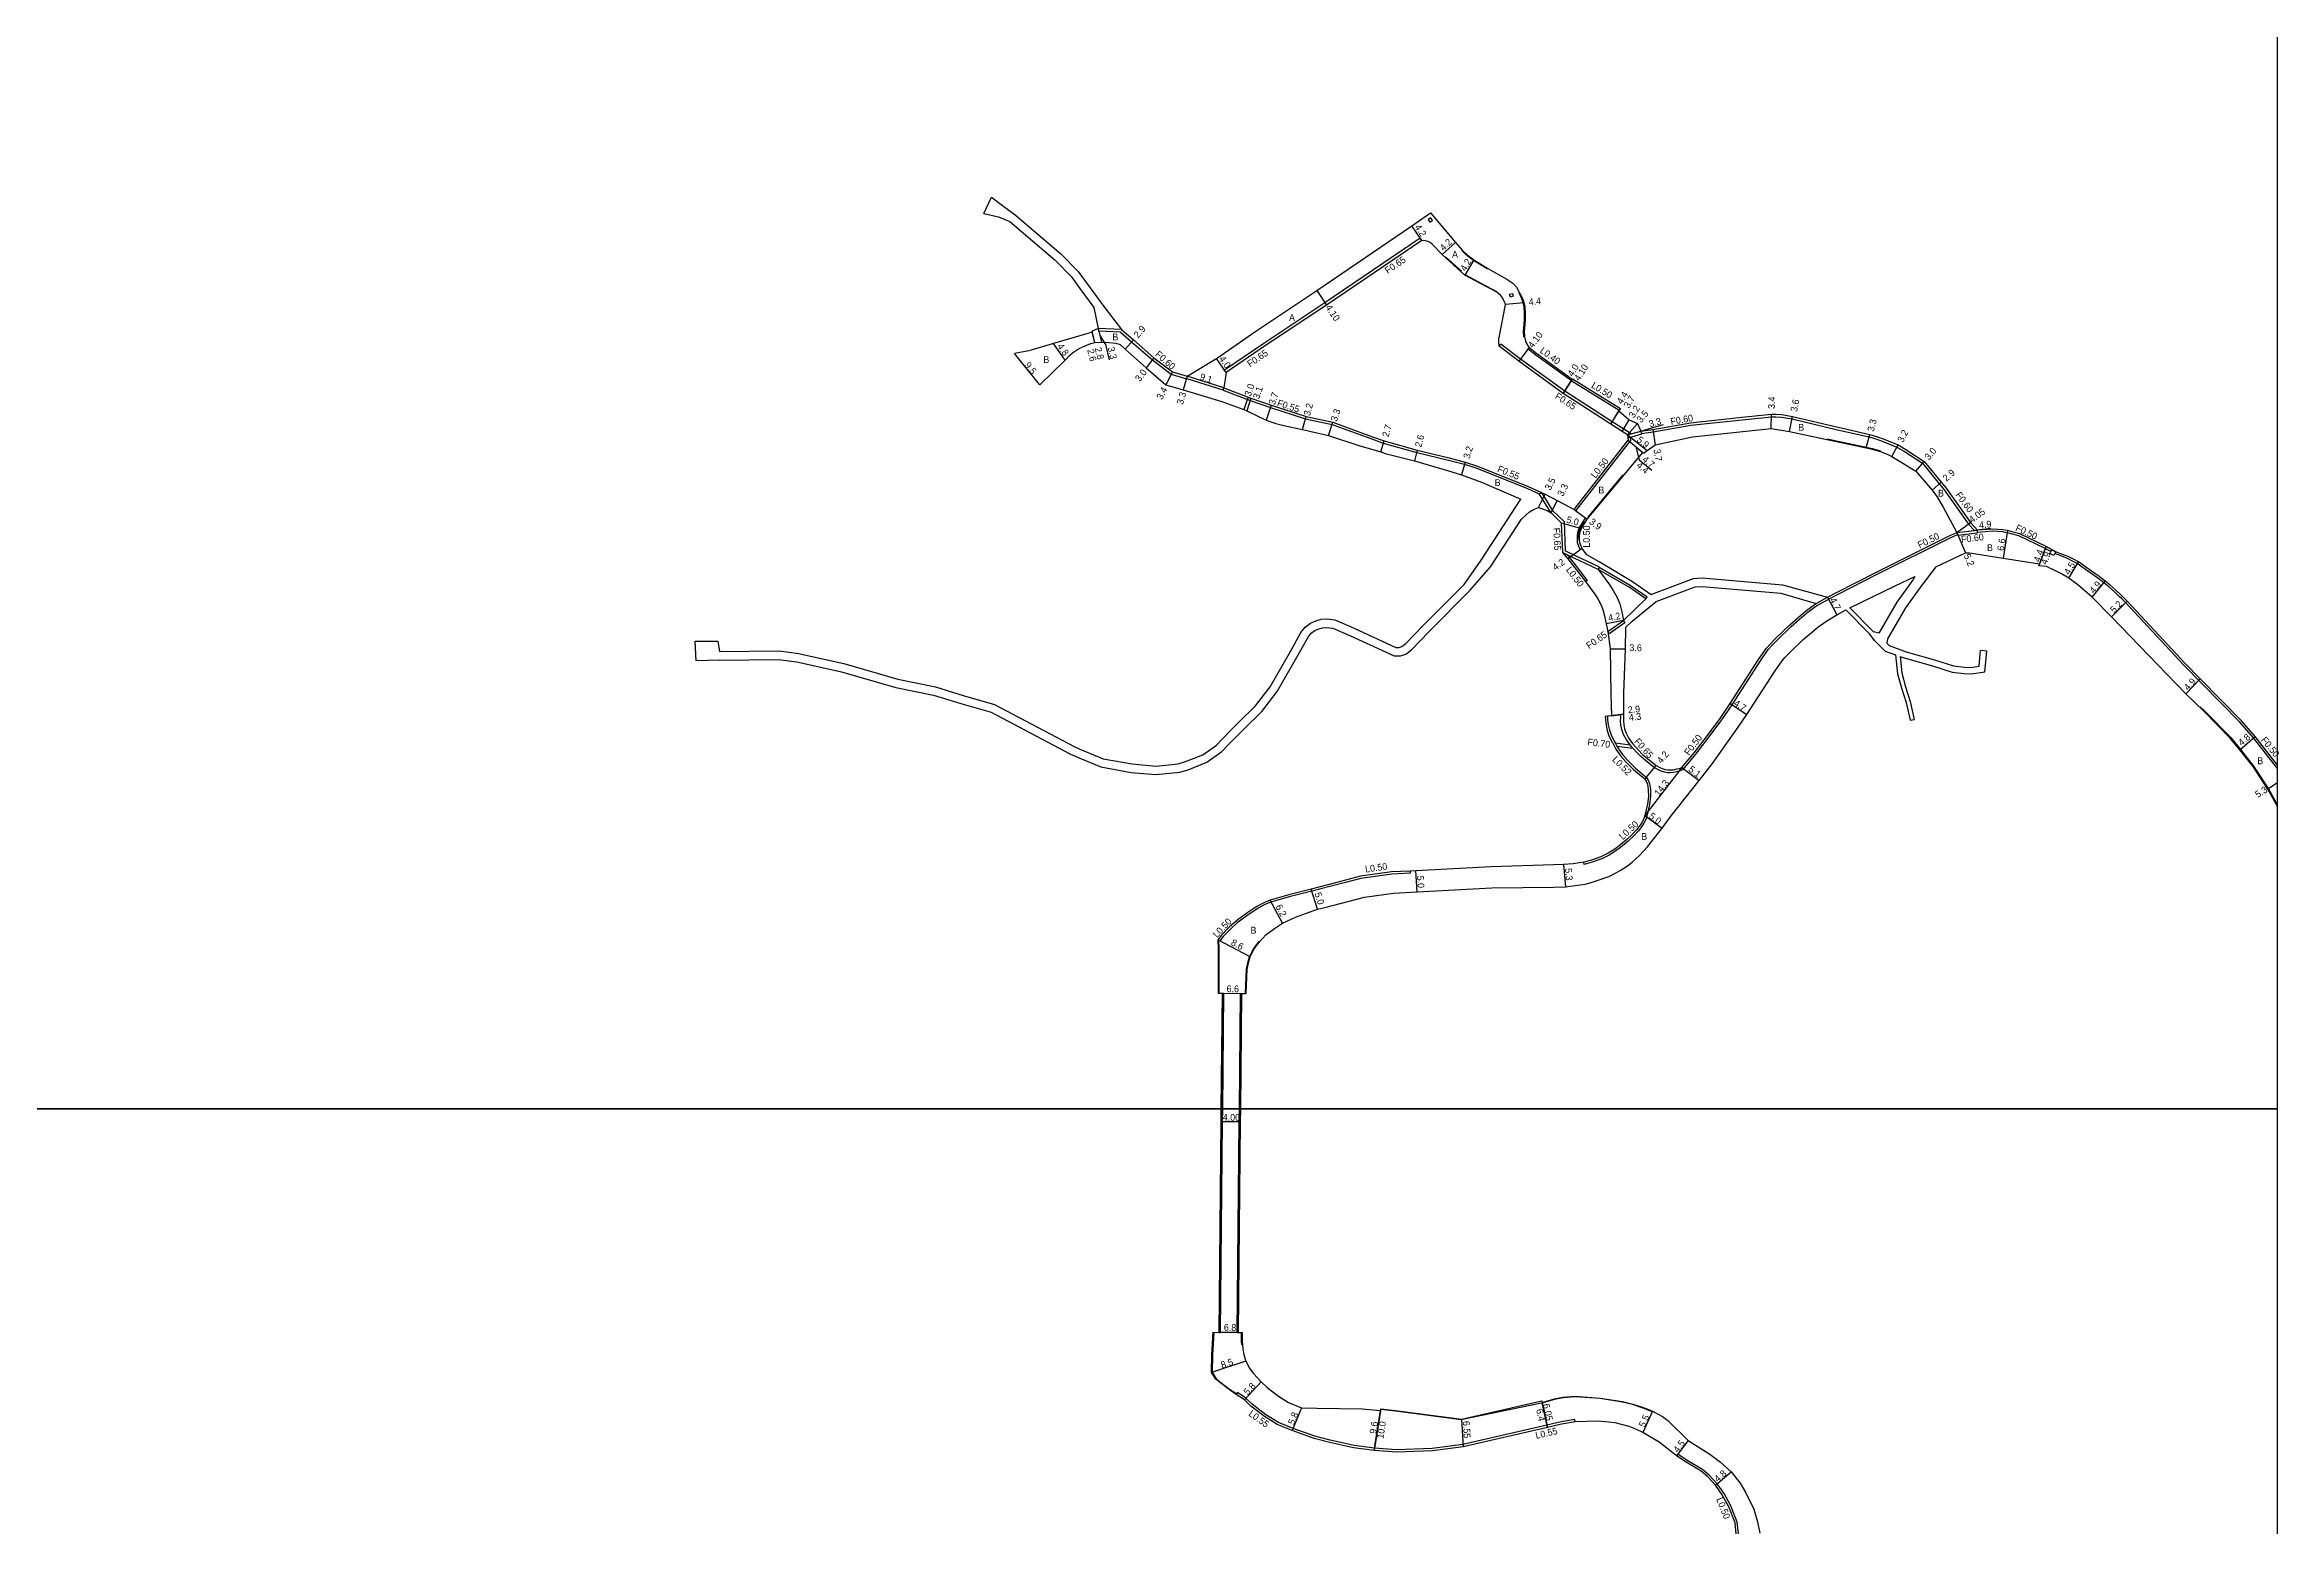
# Model space of a CAD drawing. Header units: metres. Extents: x -25600 to -24000, y -82800 to -81000.
# Drawn here: x -24526 to -24000, y -81698 to -81349 of the extents above; entities that cross this region are included whole.
import ezdxf

# ---------------------------------------------------------------- set-up
doc = ezdxf.new("R2010")
doc.units = ezdxf.units.M
doc.header["$LTSCALE"] = 2.5
for name, color, linetype in [('側溝・桝', 7, 'Continuous'), ('図郭', 7, 'Continuous'), ('幅員', 7, 'Continuous'), ('歩道・分離帯・安全施設', 7, 'Continuous'), ('舗装', 7, 'Continuous'), ('道路', 7, 'Continuous')]:
    doc.layers.add(name, color=color, linetype=linetype)
doc.styles.get("Standard").update_dxf_attribs({"font": ''})
doc.styles.get('Standard').set_extended_font_data('@MS PGothic')

msp = doc.modelspace()

# ---------------------------------------------------------------- linework, layer by layer
at = {"layer": '側溝・桝'}
for points in [[(-24200.08, -81390.44), (-24199.63, -81390.98), (-24199.09, -81390.53), (-24199.54, -81389.99)], [(-24180.06, -81408.48), (-24180.73, -81408.68), (-24180.93, -81408.01), (-24180.26, -81407.81)], [(-24052.73, -81469.55), (-24053.61, -81469.08), (-24053.38, -81468.64), (-24053.14, -81468.19), (-24052.26, -81468.67), (-24052.5, -81469.11)], [(-24153.73, -81485.41), (-24157.44, -81487.99), (-24157.81, -81487.46), (-24154.1, -81484.87)]]:
    msp.add_lwpolyline(points, close=True, dxfattribs=at)
for points in [[(-24201.97, -81394.81), (-24224.42, -81409.99), (-24238.79, -81419.57), (-24248.05, -81425.9)], [(-24201.61, -81395.35), (-24201.97, -81394.81)], [(-24272.31, -81416.33), (-24277.83, -81416.09)], [(-24277.69, -81416.69), (-24277.83, -81416.09)], [(-24272.55, -81416.92), (-24277.69, -81416.69)], [(-24272.55, -81416.92), (-24269.95, -81419.22), (-24265.07, -81423.46), (-24260.64, -81426.83), (-24257.05, -81427.89)], [(-24183.39, -81420.25), (-24182.99, -81419.73)], [(-24152.27, -81440.89), (-24154.03, -81439.78), (-24156.72, -81438.08), (-24167.94, -81430.83), (-24178.38, -81423.27), (-24182.99, -81419.73)], [(-24176.52, -81420.86), (-24176.28, -81420.54)], [(-24176.52, -81420.86), (-24174.77, -81422.25), (-24166.36, -81428.34)], [(-24248.38, -81430.62), (-24256.91, -81427.93), (-24257.05, -81427.89)], [(-24248.2, -81430.05), (-24256.88, -81427.31)], [(-24247.68, -81426.44), (-24248.05, -81425.9)], [(-24166.36, -81428.34), (-24166.14, -81428.01)], [(-24166.36, -81428.34), (-24166.14, -81428.48), (-24155.07, -81435.34)], [(-24248.38, -81430.62), (-24248.2, -81430.05)], [(-24248.36, -81430.58), (-24242.68, -81432.8), (-24242.06, -81433.01), (-24237.25, -81434.66), (-24229, -81437.33), (-24222.7, -81438.69), (-24213.64, -81442.02), (-24210.67, -81443.1), (-24202.8, -81445.27), (-24195.28, -81447.11), (-24191.5, -81448.06), (-24188.67, -81449.01), (-24176.73, -81453.79), (-24173.93, -81455.06)], [(-24149.82, -81440.82), (-24147.07, -81440.45), (-24138.2, -81438.86), (-24126.14, -81437.59), (-24119.19, -81436.89), (-24118.18, -81436.86), (-24116.88, -81436.95), (-24114.36, -81437.36), (-24103.66, -81439.92), (-24096.24, -81441.59), (-24094.42, -81442.15), (-24093.11, -81442.61), (-24089.66, -81444), (-24087.9, -81445.07), (-24083.67, -81447.84), (-24079.69, -81452.64), (-24078.52, -81454.07), (-24072.8, -81462.14), (-24071.4, -81463.7)], [(-24165.31, -81459.01), (-24152.45, -81442.57)], [(-24153.03, -81441.84), (-24152.54, -81441.7), (-24152.08, -81441.57), (-24149.79, -81440.92)], [(-24152.54, -81441.7), (-24152.53, -81441.78), (-24152.45, -81442.57)], [(-24152.27, -81440.89), (-24149.98, -81440.24)], [(-24149.79, -81440.92), (-24149.98, -81440.24)], [(-24171.16, -81459.5), (-24173.93, -81455.06), (-24173.38, -81454.7)], [(-24170.65, -81459.09), (-24172.86, -81455.54), (-24173.38, -81454.7)], [(-24170.65, -81459.09), (-24168.09, -81461.56), (-24167.79, -81468.47)], [(-24165.31, -81459.01), (-24165.71, -81458.71)], [(-24163.85, -81467.88), (-24164.28, -81468.13), (-24164.62, -81467.43), (-24164.9, -81466.6), (-24164.94, -81465.86), (-24164.94, -81464.84), (-24164.76, -81463.82), (-24164.41, -81462.96), (-24163.05, -81460.75), (-24162.65, -81461.04)], [(-24105.78, -81479.86), (-24103.69, -81478.76), (-24094.13, -81473.89), (-24077.47, -81465.56), (-24075.39, -81464.64)], [(-24075.58, -81464.18), (-24071.4, -81463.7), (-24070.71, -81463.62)], [(-24075.34, -81464.75), (-24075.58, -81464.18)], [(-24075.34, -81464.75), (-24070.65, -81464.22)], [(-24070.65, -81464.22), (-24070.71, -81463.62)], [(-24053.38, -81468.64), (-24054.77, -81467.89), (-24060.93, -81464.96), (-24062.72, -81464.43), (-24063.75, -81464.2), (-24064.83, -81464.01), (-24065.96, -81463.9), (-24067.08, -81463.86), (-24070.66, -81464.12)], [(-24160.02, -81472.88), (-24167.32, -81469.41), (-24168.42, -81468.89)], [(-24159.74, -81472.29), (-24167.04, -81468.82), (-24167.79, -81468.47)], [(-24167.32, -81469.41), (-24166.81, -81470.01), (-24162.66, -81475.42), (-24163.06, -81475.72)], [(-24000, -81519.8), (-24005.66, -81512.57), (-24005.66, -81512.56), (-24008.9, -81508.86), (-24022.15, -81495.32), (-24033.66, -81482.95), (-24035.82, -81480.65), (-24036.69, -81479.78), (-24037.28, -81479.22), (-24038.38, -81478.16), (-24039.78, -81476.92), (-24040.89, -81475.99), (-24042.31, -81474.94), (-24044.11, -81473.63), (-24047.17, -81471.47), (-24048.29, -81470.86), (-24049.52, -81470.27), (-24051.24, -81469.6), (-24052.47, -81469.12), (-24052.5, -81469.11)], [(-24160.02, -81472.88), (-24159.74, -81472.29)], [(-24148.82, -81479.77), (-24148.53, -81479.36), (-24152.48, -81476.62), (-24159.8, -81472.42)], [(-24140.73, -81520.21), (-24140, -81519.98), (-24137.01, -81516.4), (-24133.93, -81512.28), (-24130.93, -81508.28), (-24128.52, -81504.75), (-24121.83, -81494.35), (-24119.97, -81491.75), (-24119.16, -81490.81), (-24117.9, -81489.48), (-24114.57, -81486.26), (-24112.59, -81484.57), (-24110.97, -81483.18), (-24109.1, -81481.75), (-24108.41, -81481.28)], [(-24108.67, -81480.86), (-24106.01, -81479.42)], [(-24108.41, -81481.28), (-24105.86, -81479.91), (-24105.78, -81479.86)], [(-24157.86, -81507.42), (-24157.84, -81508.28), (-24157.68, -81509.47), (-24157.41, -81510.69), (-24157.01, -81511.84), (-24156.31, -81513.31), (-24156.07, -81513.74), (-24155.64, -81514.49), (-24155.4, -81514.92), (-24154.32, -81516.5), (-24153.12, -81517.8), (-24151.34, -81519.58), (-24149.12, -81521.52), (-24148.71, -81521.85)], [(-24154.75, -81507.07), (-24154.1, -81506.99)], [(-24140.87, -81519.73), (-24140.68, -81520.35), (-24141.25, -81520.5), (-24142.25, -81520.68), (-24143.12, -81520.76), (-24143.72, -81520.75), (-24144.45, -81520.59), (-24145.2, -81520.36), (-24145.96, -81520.03), (-24146.77, -81519.58), (-24148.87, -81517.91), (-24150.01, -81516.92), (-24151.03, -81515.91), (-24151.69, -81515.16), (-24151.86, -81514.96), (-24152.53, -81514.17), (-24153.37, -81513.04), (-24154.05, -81511.73), (-24154.49, -81510.58), (-24154.69, -81509.54), (-24154.75, -81508.57), (-24154.74, -81507.61), (-24154.75, -81507.07)], [(-24156.07, -81513.74), (-24152.53, -81514.17)], [(-24155.64, -81514.49), (-24151.86, -81514.96)], [(-24148.72, -81521.86), (-24148.65, -81521.92), (-24148.3, -81522.51), (-24147.97, -81523.28), (-24147.75, -81524.68), (-24147.71, -81526.36), (-24147.92, -81528.26), (-24148.55, -81531), (-24148.83, -81531.78), (-24149.27, -81532.64), (-24149.78, -81533.44), (-24150.66, -81534.52), (-24151.66, -81535.65), (-24152.97, -81536.86), (-24154.76, -81538.37), (-24155.88, -81539.19), (-24157.48, -81540.18), (-24159.2, -81541.02), (-24160.35, -81541.46), (-24161.5, -81541.87), (-24163.33, -81542.36), (-24163.43, -81541.87)], [(-24148.71, -81521.85), (-24148.72, -81521.86), (-24149.04, -81522.25)], [(-24204.37, -81543.92), (-24204.35, -81544.42), (-24208.68, -81544.65), (-24215.96, -81545.66), (-24219.89, -81546.67)], [(-24219.89, -81546.67), (-24225.73, -81548.18), (-24227.52, -81548.65), (-24232.82, -81550.01), (-24237.19, -81551.23), (-24238.55, -81551.83), (-24240.01, -81552.62), (-24242.3, -81554.07), (-24245.09, -81556.14), (-24246.62, -81557.52), (-24248.38, -81559.39), (-24249.19, -81560.4)], [(-24249.19, -81560.4), (-24249.64, -81560.16)], [(-24165.46, -81673.73), (-24165.51, -81673.18), (-24168.76, -81673.77), (-24172.14, -81674.54), (-24191.96, -81679.09), (-24199.15, -81680.03), (-24207.58, -81680.31), (-24212.74, -81679.97), (-24217.55, -81679.3), (-24223.17, -81678.07), (-24226.78, -81677.12), (-24231.92, -81675.29), (-24235.39, -81673.86), (-24238.34, -81672.05), (-24241.53, -81669.58), (-24243.05, -81668.14), (-24244.99, -81666.83), (-24245.3, -81667.29)], [(-24182.03, -81782.31), (-24169.76, -81761.46), (-24165.52, -81754.67), (-24157.82, -81743.44), (-24150.43, -81734.47), (-24135.95, -81717.79), (-24134.5, -81715.83), (-24131.65, -81711.99), (-24129.17, -81708.3), (-24128.12, -81706.03), (-24127.56, -81704.48), (-24127.17, -81702.98), (-24127.02, -81700.19), (-24127.28, -81697.39), (-24128.82, -81693.54), (-24130.38, -81690.65), (-24132.02, -81688.31), (-24133.89, -81686.31), (-24135.48, -81684.94), (-24139.06, -81682.85), (-24141.26, -81681.32)], [(-24141.57, -81681.71), (-24141.26, -81681.32)]]:
    msp.add_lwpolyline(points, dxfattribs=at)
at = {"layer": '図郭'}
for points in [[(-24800, -81600), (-24000, -81600), (-24000, -81000), (-24800, -81000)], [(-24800, -82200), (-24000, -82200), (-24000, -81600), (-24800, -81600)]]:
    msp.add_lwpolyline(points, close=True, dxfattribs=at)
at = {"layer": '幅員'}
for points in [[(-24201.61, -81395.35), (-24203.93, -81391.91)], [(-24196.77, -81398.63), (-24193.69, -81395.79)], [(-24189.34, -81399.91), (-24191.46, -81403.53)], [(-24226.34, -81407.12), (-24224.06, -81410.53)], [(-24181.89, -81410.31), (-24177.55, -81409.91)], [(-24278.63, -81419.38), (-24279.29, -81416.71)], [(-24278.63, -81419.38), (-24279.24, -81416.91)], [(-24277.83, -81416.09), (-24277.08, -81419.32)], [(-24277.45, -81417.7), (-24276.1, -81419.8), (-24275.25, -81423.44)], [(-24291.62, -81429.35), (-24297.56, -81421.94)], [(-24285.62, -81423.53), (-24288.37, -81419.6)], [(-24271.44, -81420.91), (-24269.55, -81418.77)], [(-24264.7, -81423), (-24266.54, -81425.37)], [(-24247.68, -81426.44), (-24249.96, -81423.14)], [(-24176.28, -81420.54), (-24178.77, -81423.79)], [(-24260.36, -81426.29), (-24261.93, -81429.31)], [(-24256.88, -81427.31), (-24257.79, -81430.51)], [(-24248.2, -81430.05), (-24256.88, -81427.31)], [(-24168.31, -81431.37), (-24166.09, -81427.92)], [(-24166.14, -81428.01), (-24168.31, -81431.37)], [(-24242.49, -81432.28), (-24243.49, -81435.16)], [(-24241.88, -81432.49), (-24242.83, -81435.44)], [(-24237.07, -81434.14), (-24238.26, -81437.67)], [(-24229.67, -81439.89), (-24228.85, -81436.8)], [(-24223.6, -81441.29), (-24222.55, -81438.16)], [(-24157.07, -81438.63), (-24154.81, -81434.91)], [(-24157.07, -81438.63), (-24155.15, -81435.46)], [(-24154.38, -81440.33), (-24152.72, -81437.59)], [(-24153.11, -81441.13), (-24150.81, -81438.49)], [(-24150.78, -81440.47), (-24148.23, -81439.68), (-24144.65, -81438.67)], [(-24119.28, -81439.65), (-24119.23, -81436.29)], [(-24114.98, -81440.32), (-24114.24, -81436.77)], [(-24211.27, -81445.16), (-24210.5, -81442.57)], [(-24202.66, -81444.74), (-24203.31, -81447.27)], [(-24153.11, -81441.13), (-24149.98, -81440.24)], [(-24153.11, -81441.13), (-24148.52, -81444.83)], [(-24152.97, -81442.42), (-24149.35, -81445.43)], [(-24152.97, -81442.42), (-24149.56, -81445.26)], [(-24151.16, -81443.92), (-24150.36, -81447), (-24147.44, -81449.43)], [(-24147.17, -81439.85), (-24146.62, -81443.46)], [(-24096.89, -81444.21), (-24096.08, -81441.01)], [(-24090.86, -81446.24), (-24089.39, -81443.46)], [(-24191.35, -81447.53), (-24192.28, -81450.54)], [(-24085.19, -81449.7), (-24083.27, -81447.39)], [(-24174.14, -81458.22), (-24172.56, -81455.07)], [(-24079.23, -81452.25), (-24081.4, -81454.18)], [(-24171.16, -81459.5), (-24169.68, -81456.61)], [(-24165.71, -81458.71), (-24162.65, -81461.04)], [(-24168.73, -81461.85), (-24163.96, -81463.19)], [(-24075.58, -81464.18), (-24072.33, -81461.77)], [(-24075.58, -81464.18), (-24070.71, -81463.62)], [(-24075.58, -81464.18), (-24073.55, -81468.96)], [(-24072.71, -81463.85), (-24070.13, -81463.41), (-24067.56, -81463.12)], [(-24063.65, -81463.71), (-24064.65, -81470.23)], [(-24163.85, -81467.88), (-24167.2, -81470.32)], [(-24056.27, -81472.03), (-24054.54, -81467.44)], [(-24054.54, -81467.44), (-24056.09, -81471.56)], [(-24049.18, -81474.93), (-24046.9, -81471.05)], [(-24043.7, -81479.38), (-24040.59, -81475.6)], [(-24106.01, -81479.42), (-24103.81, -81483.58)], [(-24039.08, -81484.03), (-24035.46, -81480.3)], [(-24154.1, -81484.87), (-24158.17, -81485.69)], [(-24157.23, -81491.53), (-24153.66, -81491.59)], [(-24018.24, -81498.6), (-24021.57, -81502.2)], [(-24154.1, -81506.99), (-24158.38, -81507.48)], [(-24156.93, -81507.31), (-24154.1, -81506.99)], [(-24128.94, -81504.48), (-24124.99, -81507.02)], [(-24008.87, -81515.34), (-24005.28, -81512.24)], [(-24149.04, -81522.25), (-24146.41, -81519.04)], [(-24140.3, -81519.55), (-24149.04, -81530.86)], [(-24140.3, -81519.55), (-24136.22, -81522.61)], [(-24000, -81523.14), (-24002.29, -81524.62)], [(-24149.04, -81530.86), (-24145.01, -81533.83)], [(-24202.7, -81548.84), (-24202.97, -81543.84)], [(-24168.19, -81542.37), (-24167.73, -81547.65)], [(-24226.13, -81552.93), (-24227.65, -81548.17)], [(-24234.4, -81556.21), (-24237.35, -81550.76)], [(-24242.03, -81564.16), (-24249.64, -81560.16)], [(-24249.59, -81572.71), (-24242.99, -81572.77)], [(-24244.61, -81603.04), (-24248.61, -81603)], [(-24250.73, -81652.63), (-24243.93, -81652.69)], [(-24243.06, -81659.44), (-24251.13, -81662.1)], [(-24239.45, -81664.32), (-24243.4, -81668.57)], [(-24229.9, -81670.45), (-24232.12, -81675.81)], [(-24211.24, -81670.64), (-24212.79, -81680.52)], [(-24212.79, -81680.52), (-24211.3, -81671.03)], [(-24173.35, -81668.81), (-24172.02, -81675.07)], [(-24172.02, -81675.07), (-24173.28, -81669.15)], [(-24192.21, -81673.09), (-24191.86, -81679.63)], [(-24147.22, -81671.25), (-24149.49, -81676.26)], [(-24138.83, -81678.14), (-24141.57, -81681.71)], [(-24132.41, -81688.63), (-24128.75, -81685.52)]]:
    msp.add_lwpolyline(points, dxfattribs=at)
at = {"layer": '歩道・分離帯・安全施設'}
for points in [[(-24195.99, -81399.14), (-24192.28, -81402.57)], [(-24186.23, -81402.02), (-24189.43, -81400.03), (-24191.01, -81398.84), (-24192.11, -81397.77), (-24192.15, -81397.72)], [(-24191.18, -81403.51), (-24187.69, -81405.37), (-24183.87, -81407.41)], [(-24177.58, -81418.08), (-24177.61, -81416.58), (-24177.55, -81415.89), (-24177.43, -81414.02), (-24177.39, -81412.54), (-24177.5, -81410.97), (-24177.7, -81409.95), (-24177.86, -81409.45), (-24178.18, -81408.72), (-24178.69, -81407.7)], [(-24106.06, -81442.08), (-24104.3, -81442.45), (-24096.86, -81444.07), (-24095.49, -81444.36), (-24093.53, -81444.88)], [(-24162.39, -81460.5), (-24154.16, -81450.57)], [(-24164.56, -81466.05), (-24164.59, -81464.84), (-24164.43, -81463.84), (-24164.14, -81463.13), (-24163.2, -81461.64)], [(-24018.23, -81505.19), (-24017.16, -81506.22), (-24011.02, -81512.49), (-24008.76, -81515.25), (-24005.63, -81519.2), (-24002.16, -81524.54), (-24000, -81528.39)], [(-24249.49, -81560.24), (-24249.45, -81562.35), (-24249.44, -81572.71)], [(-24243.14, -81572.76), (-24242.87, -81567.08), (-24242.51, -81565.24), (-24242.17, -81564.11), (-24241.5, -81562.75), (-24240.81, -81561.62), (-24239.87, -81560.46)], [(-24250.58, -81652.64), (-24250.89, -81657.93), (-24250.98, -81662.06), (-24250.02, -81663.57), (-24247.14, -81665.86), (-24245.21, -81667.16)], [(-24243.99, -81655.61), (-24244.04, -81654.72), (-24244.08, -81652.7)], [(-24192.32, -81673.23), (-24207.8, -81671.2), (-24211.26, -81670.79)], [(-24147.28, -81671.39), (-24149.42, -81670.49), (-24151.95, -81669.68), (-24154.35, -81669.07), (-24159.59, -81668.27), (-24165.54, -81667.85), (-24168.32, -81668.09), (-24170.34, -81668.48), (-24173.39, -81669.34), (-24192, -81673.2)]]:
    msp.add_lwpolyline(points, dxfattribs=at)
at = {"layer": '舗装'}
msp.add_lwpolyline([(-24272.31, -81416.33), (-24277.83, -81416.09)], dxfattribs=at)
at = {"layer": '道路'}
for points in [[(-24304.77, -81388.94), (-24302.95, -81385.14)], [(-24302.95, -81385.14), (-24300.37, -81387.05), (-24297.39, -81389.25), (-24286.6, -81398.48), (-24282.57, -81402.61), (-24282.12, -81403.22)], [(-24304.77, -81388.94), (-24301.3, -81389.73), (-24298.64, -81390.82), (-24287.97, -81399.94), (-24284.1, -81403.91), (-24282.12, -81406.64)], [(-24256.88, -81427.31), (-24249.96, -81423.14), (-24240.72, -81416.72), (-24226.34, -81407.12), (-24203.93, -81391.91), (-24199.58, -81388.81), (-24193.69, -81395.79), (-24192, -81397.67), (-24190.91, -81398.72), (-24189.34, -81399.91), (-24186.08, -81401.94), (-24181.53, -81404.47), (-24180.15, -81405.39), (-24179.29, -81406.36), (-24178.56, -81407.63), (-24178.04, -81408.65), (-24177.72, -81409.39), (-24177.55, -81409.91), (-24177.35, -81410.95), (-24177.24, -81412.54), (-24177.28, -81414.03), (-24177.4, -81415.9), (-24177.46, -81416.59), (-24177.43, -81418.06), (-24177.18, -81419.04), (-24176.96, -81419.58), (-24176.57, -81420.22), (-24176.28, -81420.54), (-24174.53, -81421.93), (-24166.14, -81428.01), (-24166.09, -81427.92), (-24154.81, -81434.91), (-24155.07, -81435.34), (-24155.15, -81435.46), (-24152.72, -81437.59), (-24150.81, -81438.49), (-24149.98, -81440.24)], [(-24153.11, -81441.13), (-24154.38, -81440.33), (-24157.07, -81438.63), (-24168.31, -81431.37), (-24178.77, -81423.79), (-24183.39, -81420.25), (-24183.47, -81419.42), (-24183.44, -81418.47), (-24183.33, -81417.8), (-24181.96, -81410.92), (-24181.89, -81410.31), (-24182.09, -81409.83), (-24182.67, -81408.72), (-24183.03, -81408.25), (-24183.95, -81407.54), (-24187.76, -81405.5), (-24191.46, -81403.53), (-24196.77, -81398.63), (-24199.07, -81396.24), (-24199.62, -81395.79), (-24200.11, -81395.54), (-24200.7, -81395.39), (-24201.61, -81395.35), (-24224.06, -81410.53), (-24238.43, -81420.11), (-24247.68, -81426.44)], [(-24282.12, -81403.22), (-24276.25, -81411.2), (-24272.31, -81416.33)], [(-24282.12, -81406.64), (-24278.88, -81411.12), (-24277.83, -81416.09)], [(-24282.12, -81417.76), (-24288.37, -81419.6), (-24294.15, -81421.32), (-24297.56, -81421.94)], [(-24277.83, -81416.09), (-24279.29, -81416.71), (-24279.24, -81416.91), (-24282.12, -81417.76)], [(-24272.31, -81416.33), (-24269.55, -81418.77), (-24264.7, -81423), (-24260.36, -81426.29), (-24256.88, -81427.31)], [(-24291.62, -81429.35), (-24297.56, -81421.94)], [(-24291.62, -81429.35), (-24285.62, -81423.53), (-24284.54, -81422.36), (-24283.92, -81421.83), (-24282.5, -81420.84), (-24282.12, -81420.67)], [(-24282.12, -81420.67), (-24281.45, -81420.38), (-24279.57, -81419.64), (-24278.63, -81419.38), (-24277.08, -81419.32), (-24275.3, -81419.34), (-24274.35, -81419.43), (-24273.68, -81419.56), (-24272.65, -81419.86), (-24271.44, -81420.91), (-24266.54, -81425.37), (-24261.93, -81429.31), (-24257.79, -81430.51), (-24248.74, -81433.3), (-24243.49, -81435.16), (-24242.83, -81435.44), (-24238.26, -81437.67), (-24235.95, -81438.48), (-24234.43, -81438.86), (-24232.67, -81439.25), (-24229.67, -81439.89), (-24223.6, -81441.29), (-24216.45, -81443.65), (-24211.27, -81445.16), (-24210.19, -81445.49), (-24203.31, -81447.27), (-24195.52, -81449.56), (-24192.28, -81450.54), (-24187.57, -81452.31), (-24178.23, -81456.27)], [(-24247.68, -81426.44), (-24248.2, -81430.05)], [(-24248.2, -81430.05), (-24242.49, -81432.28), (-24241.88, -81432.49), (-24237.07, -81434.14), (-24228.85, -81436.8), (-24222.55, -81438.16), (-24213.45, -81441.5), (-24210.5, -81442.57), (-24202.66, -81444.74), (-24195.14, -81446.57), (-24191.35, -81447.53), (-24188.48, -81448.49), (-24176.51, -81453.29), (-24173.38, -81454.7), (-24172.56, -81455.07), (-24169.68, -81456.61), (-24165.71, -81458.71)], [(-24149.98, -81440.24), (-24147.17, -81439.85), (-24138.28, -81438.27), (-24126.2, -81436.99), (-24119.23, -81436.29), (-24118.17, -81436.26), (-24116.81, -81436.35), (-24114.24, -81436.77), (-24103.52, -81439.34), (-24096.08, -81441.01), (-24094.23, -81441.58), (-24092.9, -81442.05), (-24089.39, -81443.46), (-24087.58, -81444.56), (-24083.27, -81447.39), (-24079.23, -81452.25), (-24078.05, -81453.71), (-24072.33, -81461.77), (-24070.71, -81463.62)], [(-24165.71, -81458.71), (-24152.97, -81442.42)], [(-24162.72, -81469.43), (-24163.85, -81467.88), (-24164.16, -81467.24), (-24164.4, -81466.5), (-24164.44, -81465.85), (-24164.44, -81464.89), (-24164.28, -81463.95), (-24163.96, -81463.19), (-24162.65, -81461.04), (-24149.56, -81445.26), (-24149.35, -81445.43), (-24148.52, -81444.83), (-24146.62, -81443.46)], [(-24153.11, -81441.13), (-24153.03, -81441.84), (-24152.97, -81442.42)], [(-24146.62, -81443.46), (-24137.85, -81441.6), (-24125.94, -81440.35), (-24119.28, -81439.65), (-24114.98, -81440.32), (-24104.33, -81442.6), (-24096.89, -81444.21), (-24095.53, -81444.51), (-24093.57, -81445.03), (-24091.83, -81445.76), (-24090.86, -81446.24), (-24089.3, -81447.15), (-24085.19, -81449.7), (-24081.4, -81454.18), (-24080.3, -81455.64), (-24078.81, -81458.17), (-24077.7, -81460.2), (-24075.58, -81464.18)], [(-24282.13, -81515.19), (-24276.66, -81517.45), (-24269.83, -81518.7), (-24264.26, -81519.2), (-24258.98, -81518.65), (-24257.27, -81518.15), (-24253.19, -81516.51), (-24250, -81514.27), (-24248.57, -81512.76), (-24246.52, -81510.68), (-24244.75, -81508.94), (-24240.81, -81504.99), (-24237.3, -81500.49), (-24232.17, -81491.49), (-24230.06, -81487.73), (-24229.06, -81486.46), (-24227.83, -81485.48), (-24226.55, -81484.93), (-24225.32, -81484.6), (-24223.9, -81484.49), (-24222.06, -81484.7), (-24217.55, -81486.66), (-24207.69, -81491.23), (-24206.95, -81491.23), (-24206.3, -81490.99), (-24205.33, -81490.29), (-24201.38, -81486.14), (-24191.58, -81476.36), (-24187.63, -81470.69), (-24178.23, -81456.27)], [(-24282.13, -81517.35), (-24277.23, -81519.38), (-24270.1, -81520.69), (-24264.24, -81521.21), (-24258.6, -81520.62), (-24256.62, -81520.05), (-24252.23, -81518.28), (-24248.69, -81515.79), (-24247.13, -81514.14), (-24245.1, -81512.09), (-24243.33, -81510.35), (-24239.31, -81506.32), (-24235.64, -81501.61), (-24230.4, -81492.44), (-24228.39, -81488.84), (-24227.63, -81487.88), (-24226.79, -81487.21), (-24225.89, -81486.82), (-24224.99, -81486.58), (-24223.94, -81486.5), (-24222.58, -81486.65), (-24218.37, -81488.49), (-24208.13, -81493.23), (-24206.59, -81493.22), (-24205.36, -81492.78), (-24204.01, -81491.8), (-24199.96, -81487.54), (-24190.17, -81477.77), (-24185.45, -81472.27), (-24178.12, -81461.03), (-24177.04, -81459.97), (-24176.24, -81459.28), (-24175.32, -81458.72), (-24174.14, -81458.22)], [(-24174.14, -81458.22), (-24172.07, -81458.99), (-24171.16, -81459.5), (-24168.73, -81461.85), (-24168.42, -81468.89), (-24167.2, -81470.32), (-24163.06, -81475.72), (-24160.68, -81478.95), (-24160.05, -81479.91), (-24159.34, -81481.24), (-24158.94, -81482.27), (-24158.55, -81483.79), (-24158.17, -81485.69), (-24157.81, -81487.46)], [(-24106.01, -81479.42), (-24103.92, -81478.32), (-24094.35, -81473.44), (-24077.69, -81465.11), (-24075.58, -81464.18)], [(-24000, -81518.98), (-24005.28, -81512.24), (-24008.53, -81508.52), (-24018.24, -81498.6), (-24021.79, -81494.98), (-24033.3, -81482.61), (-24035.46, -81480.3), (-24036.34, -81479.42), (-24036.93, -81478.86), (-24038.04, -81477.79), (-24039.45, -81476.54), (-24040.59, -81475.6), (-24042.01, -81474.54), (-24043.81, -81473.22), (-24046.9, -81471.05), (-24048.07, -81470.41), (-24049.32, -81469.81), (-24051.06, -81469.14), (-24052.26, -81468.67), (-24054.54, -81467.44), (-24060.75, -81464.49), (-24062.59, -81463.95), (-24063.65, -81463.71), (-24064.76, -81463.51), (-24065.93, -81463.4), (-24067.1, -81463.36), (-24070.71, -81463.62)], [(-24147.58, -81478.81), (-24151.93, -81475.78), (-24159.79, -81471.03), (-24162.72, -81469.43)], [(-24080.49, -81472.23), (-24073.55, -81468.96)], [(-24073.55, -81468.96), (-24072.55, -81468.93)], [(-24072.55, -81468.93), (-24064.65, -81470.23), (-24056.09, -81471.56), (-24056.27, -81472.03)], [(-24148.82, -81479.77), (-24152.75, -81477.04), (-24160.02, -81472.88)], [(-24160.02, -81472.88), (-24159.74, -81473.23), (-24157.28, -81476.58), (-24156.48, -81477.78), (-24155.57, -81479.5), (-24154.98, -81480.99), (-24154.5, -81482.87), (-24154.1, -81484.87)], [(-24147.58, -81478.81), (-24147.44, -81478.7), (-24137.61, -81475), (-24135.51, -81474.86), (-24116.64, -81476.48), (-24106.01, -81479.42)], [(-24100.73, -81481.9), (-24090.11, -81476.75), (-24085.43, -81474.55)], [(-24085.43, -81474.55), (-24085.83, -81475.19), (-24089.66, -81480.57), (-24093.9, -81487.87)], [(-24080.49, -81472.23), (-24083.83, -81476.52), (-24087.66, -81481.9), (-24091.9, -81489.2)], [(-24000, -81528.69), (-24002.29, -81524.62), (-24005.75, -81519.29), (-24008.87, -81515.34), (-24011.13, -81512.59), (-24017.26, -81506.33), (-24021.57, -81502.2), (-24039.08, -81484.03), (-24043.7, -81479.38), (-24047.02, -81476.51), (-24049.18, -81474.93), (-24050.92, -81473.89), (-24052.48, -81473.12), (-24054.45, -81472.15), (-24056.27, -81472.03)], [(-24154.1, -81484.87), (-24148.82, -81479.77)], [(-24153.58, -81486.54), (-24153.66, -81491.59), (-24154.09, -81501.98), (-24154.1, -81506.99), (-24154.09, -81507.6), (-24154.1, -81508.55), (-24154.04, -81509.46), (-24153.86, -81510.4), (-24153.46, -81511.46), (-24152.82, -81512.69), (-24151.95, -81513.86), (-24151.2, -81514.74), (-24150.55, -81515.46), (-24149.57, -81516.44), (-24148.46, -81517.41), (-24146.41, -81519.04), (-24145.68, -81519.45), (-24144.98, -81519.75), (-24144.28, -81519.96), (-24143.65, -81520.1), (-24143.14, -81520.11), (-24142.33, -81520.04), (-24141.4, -81519.87), (-24140.87, -81519.73), (-24140.3, -81519.55), (-24137.4, -81516.09), (-24134.33, -81511.98), (-24131.34, -81507.99), (-24128.94, -81504.48), (-24122.25, -81494.07), (-24120.37, -81491.44), (-24119.53, -81490.47), (-24118.26, -81489.13), (-24114.9, -81485.89), (-24112.92, -81484.19), (-24111.29, -81482.79), (-24109.39, -81481.35), (-24108.67, -81480.86)], [(-24153.58, -81486.54), (-24152.02, -81485.04), (-24146.36, -81480.43), (-24137.18, -81476.98), (-24135.53, -81476.87), (-24117, -81478.46), (-24108.67, -81480.86)], [(-24161.97, -81546.67), (-24160.5, -81546.27), (-24157.54, -81545.21), (-24156.45, -81544.68), (-24154.89, -81543.81), (-24153.17, -81542.71), (-24152.03, -81541.85), (-24150.31, -81540.25), (-24148.46, -81538.23), (-24145.01, -81533.83), (-24142.85, -81530.91), (-24136.22, -81522.61), (-24133.1, -81518.58), (-24130.67, -81515.12), (-24127.04, -81510), (-24124.99, -81507.02), (-24118.36, -81496.71), (-24116.67, -81494.35), (-24116.04, -81493.62), (-24114.92, -81492.44), (-24111.74, -81489.36), (-24109.86, -81487.76), (-24108.33, -81486.45), (-24106.43, -81485.14), (-24103.81, -81483.58), (-24101.69, -81482.4)], [(-24094.97, -81489.63), (-24096.06, -81488.13), (-24101.69, -81482.4)], [(-24093.9, -81487.87), (-24095.16, -81487.57), (-24100.73, -81481.9)], [(-24372.8, -81489.73), (-24367.46, -81489.73), (-24367.08, -81492.22)], [(-24372.55, -81494.4), (-24372.8, -81489.73)], [(-24367.08, -81492.22), (-24353.01, -81492.06), (-24348.47, -81492.65), (-24337.78, -81495.05), (-24325, -81498.7), (-24316.13, -81500.53), (-24309.63, -81502.55), (-24302.28, -81504.65), (-24283.51, -81514.61), (-24282.13, -81515.19)], [(-24157.81, -81487.46), (-24157.23, -81491.53), (-24157.05, -81502.18), (-24156.93, -81507.31), (-24157.86, -81507.42), (-24158.38, -81507.48), (-24158.36, -81508.32), (-24158.19, -81509.56), (-24157.91, -81510.83), (-24157.5, -81512.04), (-24156.77, -81513.55), (-24156.71, -81513.66), (-24156.28, -81514.41), (-24155.85, -81515.2), (-24154.73, -81516.83), (-24153.5, -81518.16), (-24151.69, -81519.96), (-24149.45, -81521.91), (-24149.04, -81522.25), (-24148.75, -81522.73), (-24148.46, -81523.42), (-24148.25, -81524.73), (-24148.21, -81526.34), (-24148.42, -81528.18), (-24149.04, -81530.86), (-24149.29, -81531.58), (-24149.71, -81532.39), (-24150.18, -81533.14), (-24151.05, -81534.2), (-24152.02, -81535.3), (-24153.3, -81536.48), (-24155.07, -81537.98), (-24156.16, -81538.78), (-24157.72, -81539.74), (-24159.4, -81540.56), (-24160.52, -81540.99), (-24161.65, -81541.39), (-24163.43, -81541.87), (-24165.92, -81542.23), (-24168.19, -81542.37), (-24170.58, -81542.46), (-24185.29, -81542.91), (-24202.97, -81543.84), (-24204.37, -81543.92), (-24208.73, -81544.15), (-24216.05, -81545.17), (-24221.89, -81546.67)], [(-24094.97, -81489.63), (-24092.46, -81492.12), (-24089.98, -81492.98)], [(-24091.9, -81489.2), (-24092.02, -81490.22), (-24091.47, -81490.74), (-24087.48, -81492.25), (-24080.84, -81494.15), (-24076.34, -81495.6), (-24073.71, -81495.88), (-24072.26, -81495.95), (-24070.32, -81495.68), (-24070, -81491.98)], [(-24088.94, -81493.34), (-24087.95, -81493.68), (-24081.28, -81495.58), (-24076.65, -81497.08), (-24073.83, -81497.38), (-24072.19, -81497.46), (-24068.93, -81497), (-24068.5, -81492.11)], [(-24068.5, -81492.11), (-24070, -81491.98)], [(-24367.06, -81494.22), (-24372.55, -81494.4)], [(-24367.06, -81494.22), (-24353.13, -81494.06), (-24348.82, -81494.62), (-24338.28, -81496.99), (-24325.47, -81500.64), (-24316.63, -81502.47), (-24310.18, -81504.48), (-24303.03, -81506.52), (-24284.36, -81516.42), (-24282.13, -81517.35)], [(-24089.98, -81492.98), (-24089.52, -81497.43), (-24088.6, -81500.78), (-24087.5, -81504.24), (-24086.56, -81508.4)], [(-24088.94, -81493.34), (-24088.54, -81497.24), (-24087.64, -81500.5), (-24086.53, -81503.98), (-24085.58, -81508.18)], [(-24086.56, -81508.4), (-24085.58, -81508.18)], [(-24221.89, -81546.67), (-24225.85, -81547.69), (-24227.65, -81548.17), (-24232.95, -81549.53), (-24237.35, -81550.76), (-24238.68, -81551.34), (-24240.47, -81552.32), (-24242.58, -81553.66), (-24244.89, -81555.36), (-24246.9, -81557.08), (-24248.75, -81559.06), (-24249.64, -81560.16), (-24249.6, -81562.35), (-24249.59, -81572.71)], [(-24242.99, -81572.77), (-24242.72, -81567.1), (-24242.36, -81565.28), (-24242.03, -81564.16), (-24241.37, -81562.82), (-24240.68, -81561.71), (-24239.76, -81560.55), (-24238.33, -81558.97), (-24236.32, -81557.47), (-24234.4, -81556.21), (-24231.32, -81554.8), (-24226.13, -81552.93), (-24224.46, -81552.5), (-24215.08, -81550.08), (-24208.25, -81549.13), (-24202.7, -81548.84), (-24185.11, -81547.91), (-24170.47, -81547.7), (-24167.73, -81547.65), (-24165.47, -81547.37), (-24163.12, -81546.99), (-24161.97, -81546.67)], [(-24249.59, -81572.71), (-24248.57, -81572.72), (-24248.32, -81572.72)], [(-24248.83, -81600), (-24248.57, -81572.72), (-24248.32, -81572.72), (-24248.58, -81600)], [(-24248.58, -81600), (-24248.32, -81572.72), (-24244.32, -81572.76), (-24244.58, -81600)], [(-24248.58, -81600), (-24248.32, -81572.72)], [(-24244.32, -81572.76), (-24244.58, -81600)], [(-24244.58, -81600), (-24244.32, -81572.76), (-24244.07, -81572.76), (-24244.33, -81600)], [(-24244.32, -81572.76), (-24244.07, -81572.76), (-24242.99, -81572.77)], [(-24248.58, -81600), (-24248.61, -81603), (-24249.07, -81652.64), (-24249.32, -81652.64), (-24248.86, -81603)], [(-24244.58, -81600), (-24244.61, -81603.04), (-24245.07, -81652.68), (-24249.07, -81652.64), (-24248.61, -81603)], [(-24249.07, -81652.64), (-24248.61, -81603), (-24248.58, -81600)], [(-24248.86, -81603), (-24248.83, -81600)], [(-24248.61, -81603), (-24248.58, -81600)], [(-24244.58, -81600), (-24244.61, -81603.04), (-24245.07, -81652.68)], [(-24244.36, -81603.04), (-24244.82, -81652.68), (-24245.07, -81652.68), (-24244.61, -81603.04), (-24244.58, -81600)], [(-24244.33, -81600), (-24244.36, -81603.04)], [(-24127.53, -81700.2), (-24127.77, -81697.51), (-24129.27, -81693.76), (-24130.8, -81690.91), (-24132.41, -81688.63), (-24134.24, -81686.67), (-24135.77, -81685.35), (-24139.33, -81683.27), (-24141.57, -81681.71), (-24142.76, -81680.82), (-24145.69, -81678.52), (-24147.93, -81677.15), (-24149.49, -81676.26), (-24151.16, -81675.47), (-24152.73, -81674.86), (-24156.08, -81673.93), (-24160.03, -81673.56), (-24165.46, -81673.73), (-24168.65, -81674.3), (-24172.02, -81675.07), (-24191.86, -81679.63), (-24199.1, -81680.58), (-24207.59, -81680.86), (-24212.79, -81680.52), (-24217.65, -81679.85), (-24223.3, -81678.6), (-24226.94, -81677.64), (-24232.12, -81675.81), (-24235.64, -81674.35), (-24238.65, -81672.5), (-24241.88, -81670), (-24243.4, -81668.57), (-24245.3, -81667.29), (-24247.23, -81665.98), (-24250.14, -81663.67), (-24251.13, -81662.1), (-24251.04, -81657.92), (-24250.73, -81652.63)], [(-24250.73, -81652.63), (-24249.32, -81652.64), (-24249.07, -81652.64)], [(-24245.07, -81652.68), (-24244.82, -81652.68), (-24243.93, -81652.69)], [(-24243.93, -81652.69), (-24243.89, -81654.71), (-24243.79, -81656.56), (-24243.56, -81657.96), (-24243.06, -81659.44), (-24242.21, -81661.11), (-24241.33, -81662.25), (-24239.45, -81664.32), (-24238.03, -81665.65), (-24235.35, -81667.72), (-24233, -81669.16), (-24229.9, -81670.45), (-24226.34, -81670.5), (-24215.66, -81670.69), (-24211.3, -81671.03), (-24211.24, -81670.64)], [(-24211.24, -81670.64), (-24207.78, -81671.05), (-24192.21, -81673.09), (-24173.35, -81668.81), (-24173.28, -81669.15), (-24170.37, -81668.34), (-24168.34, -81667.94), (-24165.54, -81667.7), (-24159.57, -81668.12), (-24154.32, -81668.92), (-24151.91, -81669.53), (-24149.37, -81670.35), (-24147.22, -81671.25), (-24144.93, -81672.47), (-24143.62, -81673.42), (-24138.83, -81678.14), (-24133.74, -81681.34), (-24131.23, -81683.27), (-24128.75, -81685.52), (-24126.62, -81688.18), (-24125.28, -81690.45), (-24123.39, -81694.3), (-24122.54, -81697.32), (-24121.95, -81700)]]:
    msp.add_lwpolyline(points, dxfattribs=at)

# ---------------------------------------------------------------- texts
at = {"layer": '側溝・桝'}
for s, rotation, p in [('F0.65', 34.057, (-24209.63, -81403.24)), ('F0.60', 318.9893, (-24264.56, -81422.38)), ('F0.65', 34.3424, (-24242.06, -81425.24)), ('L0.40', 324.1027, (-24173.93, -81421.61)), ('L0.50', 328.2073, (-24161.82, -81429.88)), ('F0.55', 342.1148, (-24235.81, -81434.29)), ('F0.65', 327.1351, (-24170.39, -81432.42)), ('F0.60', 10.1186, (-24142.86, -81438.8)), ('F0.55', 338.1567, (-24183.95, -81449.78)), ('L0.50', 51.9563, (-24160.68, -81451.5)), ('F0.60', 306.481, (-24075.97, -81455.31)), ('F0.65', 272.5054, (-24170.63, -81463.05)), ('L0.50', 89.7446, (-24162.01, -81467.73)), ('F0.50', 26.5621, (-24084.28, -81467.93)), ('F0.60', 6.4786, (-24074.46, -81466.56)), ('F0.50', 334.59, (-24061.9, -81463.6)), ('L0.50', 307.4725, (-24167.72, -81472.98)), ('F0.65', 34.8753, (-24162.18, -81491.66)), ('F0.70', 353.0035, (-24162.64, -81514.27)), ('F0.65', 311.4704, (-24151.67, -81513.49)), ('F0.50', 53.1969, (-24138.64, -81516.81)), ('F0.50', 308.639, (-24003.99, -81513.07)), ('L0.52', 315.1889, (-24156.85, -81517.81)), ('L0.50', 42.7586, (-24154.25, -81536.66)), ('L0.50', 7.9438, (-24214.84, -81544.3)), ('L0.50', 46.8092, (-24249.82, -81559.77)), ('L0.55', 324.4952, (-24242.57, -81672.15)), ('L0.55', 12.9533, (-24174.62, -81677.77)), ('L0.50', 291.804, (-24132.28, -81691.94))]:
    msp.add_text(s, height=1.6, rotation=rotation, dxfattribs=at).set_placement(p)
at = {"layer": '幅員'}
for s, rotation, p in [('4.2', 303.9109, (-24203.35, -81392.2)), ('4.2', 42.7549, (-24196.47, -81397.88)), ('4.2', 59.671, (-24191.29, -81402.72)), ('4.10', 303.7065, (-24224.36, -81411.13)), ('4.4', 5.2608, (-24176.35, -81410.6)), ('2.9', 48.6952, (-24268.42, -81418.44)), ('4.10', 52.5859, (-24175.45, -81420.83)), ('4.8', 304.9522, (-24287.59, -81420.29)), ('2.6', 283.8081, (-24280.43, -81421.13)), ('2.8', 283.8081, (-24278.65, -81420.7)), ('3.3', 283.0807, (-24275.61, -81420.6)), ('4.0', 304.6139, (-24249.44, -81423.22)), ('9.5', 308.7246, (-24295.28, -81424.76)), ('3.0', 52.1511, (-24268.03, -81428.74)), ('9.1', 342.4983, (-24254.03, -81428.11)), ('4.0', 57.1513, (-24166.07, -81427.54)), ('4.10', 57.1513, (-24164.5, -81428.57)), ('3.4', 62.5735, (-24262.79, -81432.98)), ('3.3', 74.008, (-24257.89, -81434.1)), ('3.0', 70.8229, (-24241.93, -81432.18)), ('3.1', 72.1374, (-24239.9, -81432.8)), ('3.7', 71.4973, (-24236.24, -81434.2)), ('3.2', 75.1538, (-24227.95, -81436.75)), ('4.4', 58.7883, (-24154.43, -81434.02)), ('3.7', 58.7883, (-24152.78, -81435)), ('3.2', 58.7126, (-24151.62, -81437.33)), ('3.4', 89.1958, (-24118.41, -81435.03)), ('3.6', 78.2935, (-24113.22, -81435.79)), ('3.3', 71.4352, (-24221.63, -81438.11)), ('2.7', 73.5365, (-24209.45, -81441.77)), ('3.5', 48.8467, (-24149.95, -81438.43)), ('3.3', 15.8536, (-24147.84, -81439.37)), ('3.3', 75.8111, (-24095.12, -81440.48)), ('2.6', 75.535, (-24201.72, -81444.16)), ('3.2', 72.7259, (-24190.37, -81446.88)), ('5.9', 321.1219, (-24151.1, -81442.58)), ('3.7', 278.5597, (-24147, -81444.57)), ('3.2', 62.0486, (-24088.26, -81443.07)), ('3.0', 50.2511, (-24082.08, -81447.21)), ('4.4', 320.2416, (-24151.17, -81448.56)), ('4.7', 320.2416, (-24149.82, -81447.18)), ('2.9', 41.6948, (-24077.99, -81452.22)), ('3.5', 63.4136, (-24171.3, -81454.34)), ('3.3', 62.862, (-24168.35, -81455.77)), ('5.0', 344.3224, (-24167.67, -81461.78)), ('4.05', 36.481, (-24071.97, -81462)), ('3.9', 322.7337, (-24162.31, -81461.91)), ('4.9', 6.4786, (-24070.23, -81463.22)), ('6.6', 81.3067, (-24064.49, -81468.54)), ('4.2', 36.144, (-24170.08, -81473.19)), ('5.2', 293.0019, (-24073.98, -81469.59)), ('4.4', 69.4001, (-24056.06, -81471.26)), ('4.9', 69.4001, (-24054.4, -81471.82)), ('4.5', 59.6786, (-24049.04, -81474.24)), ('4.9', 50.5227, (-24043.24, -81478.66)), ('4.7', 297.9047, (-24105.57, -81480.04)), ('5.2', 45.8557, (-24038.46, -81483.24)), ('4.2', 11.397, (-24157.52, -81485.09)), ('3.6', 358.9701, (-24152.7, -81492.08)), ('4.9', 47.252, (-24021.06, -81501.51)), ('2.9', 6.4482, (-24152.98, -81506.78)), ('4.3', 6.4482, (-24152.73, -81508.55)), ('4.7', 327.2399, (-24128.26, -81504.8)), ('4.8', 40.7809, (-24008.44, -81514.53)), ('4.2', 50.6551, (-24145.12, -81518.73)), ('14.3', 52.3275, (-24145.72, -81526.41)), ('5.1', 323.1241, (-24138.94, -81520.27)), ('5.3', 33.0048, (-24004.63, -81526.75)), ('5.0', 323.5607, (-24148.25, -81531.32)), ('5.3', 274.9486, (-24167.87, -81543.32)), ('5.0', 287.7343, (-24226.91, -81549.23)), ('5.0', 273.0231, (-24202.73, -81545.06)), ('6.2', 298.4005, (-24236.13, -81552.31)), ('8.6', 332.2649, (-24246.71, -81561.29)), ('6.6', 359.4651, (-24247.59, -81572.47)), ('4.00', 359.4652, (-24248.5, -81602.75)), ('6.8', 359.4651, (-24248.23, -81652.28)), ('8.5', 18.2795, (-24248.64, -81661.18)), ('5.8', 47.1005, (-24242.59, -81667.55)), ('6.4', 282.0316, (-24174.68, -81670.86)), ('6.05', 282.0316, (-24173.09, -81669.61)), ('5.8', 67.472, (-24231.71, -81674.57)), ('9.6', 81.0795, (-24212.36, -81676.65)), ('10.0', 81.0795, (-24210.65, -81677.78)), ('6.55', 273.0313, (-24191.91, -81673.56)), ('5.5', 65.6625, (-24149.1, -81675.17)), ('4.5', 52.5487, (-24141.25, -81681.14)), ('4.8', 40.265, (-24131.87, -81688.03))]:
    msp.add_text(s, height=1.6, rotation=rotation, dxfattribs=at).set_placement(p)
at = {"layer": '舗装'}
for s, p in [('A', (-24194.47, -81399.39)), ('A', (-24232.87, -81414.31)), ('B', (-24274.49, -81418.87)), ('B', (-24290.75, -81424.19)), ('B', (-24112.91, -81440.15)), ('B', (-24184.43, -81453.18)), ('B', (-24160.01, -81454.95)), ('B', (-24080, -81455.68)), ('B', (-24068.44, -81468.54)), ('B', (-24004.76, -81518.75)), ('B', (-24149.9, -81536.59)), ('B', (-24241.95, -81558.67))]:
    msp.add_text(s, height=1.6, dxfattribs=at).set_placement(p)

doc.saveas('drawing.dxf')
